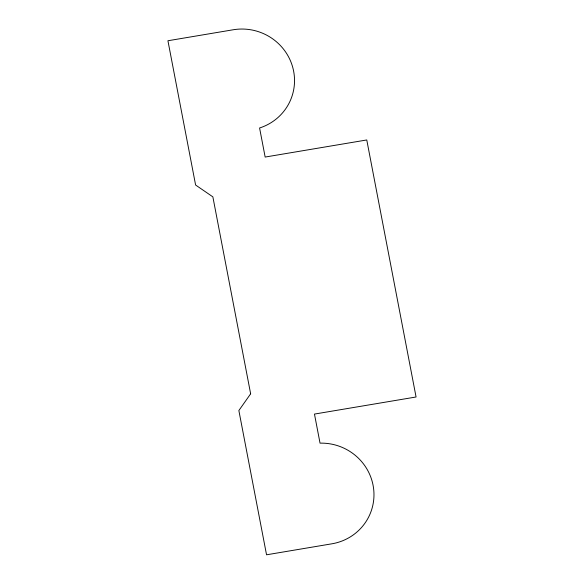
<?xml version="1.0" encoding="UTF-8"?>
<svg xmlns="http://www.w3.org/2000/svg" width="584" height="584" viewBox="0 0 584 584"><rect width="100%" height="100%" fill="white"/><g stroke="black" fill="none" stroke-linecap="round" stroke-linejoin="round"><path stroke-width="0.88" d="M250.645 393.813L238.863 410.53L266.545 554.8L331.858 543.813A51.866 50.538 20.7 0 0 373.636 488.888A51.866 50.538 20.7 0 0 320.039 443.146L314.462 414.078L416.071 396.989L366.767 139.963L265.158 157.052L259.581 127.984A51.866 50.538 20.7 0 0 292.818 67.635A51.866 50.538 20.7 0 0 233.25 29.762L167.929 40.749L195.603 185.018L212.861 196.859L250.645 393.813"/></g></svg>
